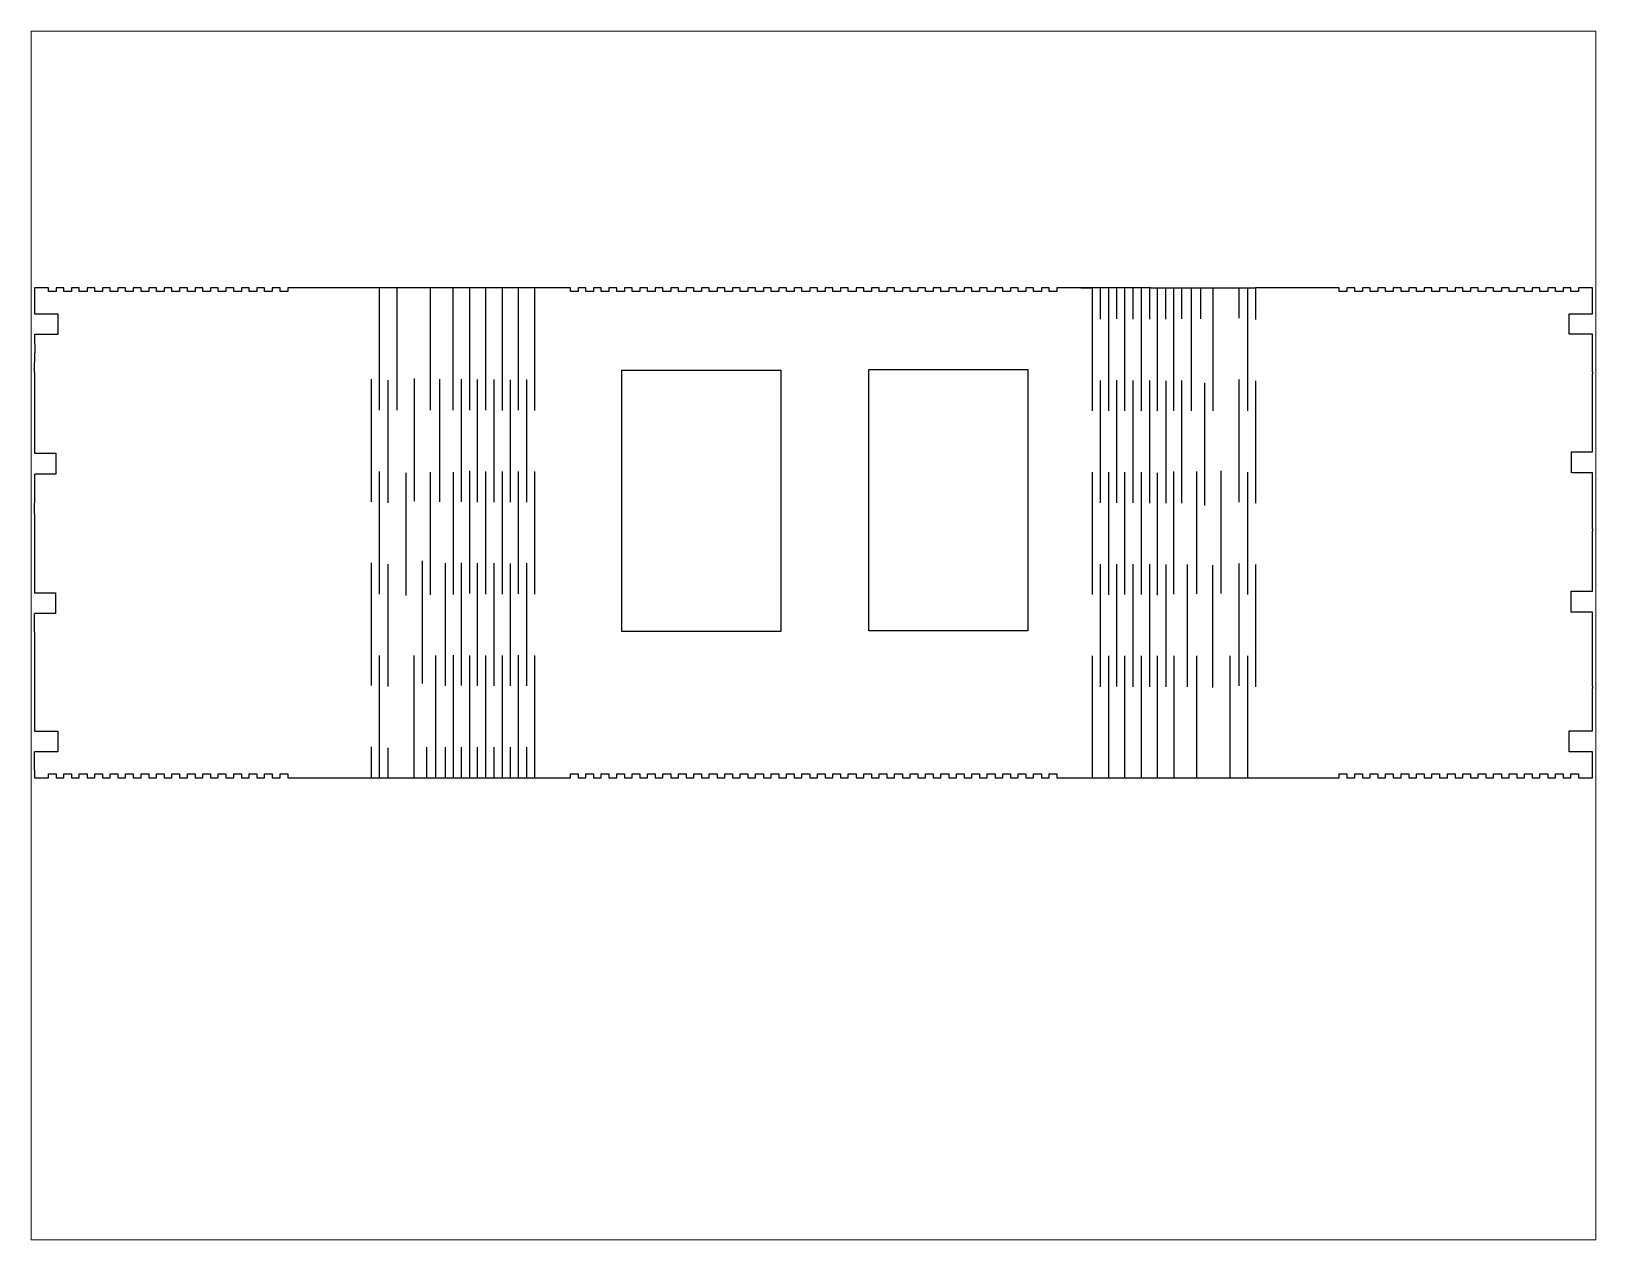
# Paper-space layout 'Layout1' of a CAD drawing. Header units: millimetres. Extents: x 1.1 to 9.9, y 0.85 to 7.65.
# The model-space entities are those that its viewports show. They can reach past a viewport. Long polylines and large blocks are cut down to what shows.
import ezdxf

# ---------------------------------------------------------------- set-up
doc = ezdxf.new("R2010")
doc.units = ezdxf.units.MM
doc.header["$MEASUREMENT"] = 0
doc.layers.get('0').update_dxf_attribs({"linetype": 'CONTINUOUS'})
doc.layers.add('SIDE_insideCutPath', color=7, linetype='CONTINUOUS')
doc.layers.add('SIDE_outsideCutPath', color=7, linetype='CONTINUOUS')

msp = doc.modelspace()

# ---------------------------------------------------------------- linework, layer by layer
at = {"linetype": 'Continuous'}
for p, q in [((0, 540.7), (0, 520.5)), ((335.7, 540.7), (261.8, 540.7)), ((813, 540.7), (822.5, 540.7)), ((867.2, 540.7), (948.9, 540.7)), ((1210.6, 520.5), (1210.7, 520.5)), ((0, 504.4), (0.2, 490)), ((1210.6, 504.5), (1210.7, 504.5)), ((0, 475.1), (0.2, 490)), ((0, 475.1), (0, 473.6)), ((1210.7, 475), (1210.7, 473.4)), ((0, 473.6), (0, 457.5)), ((1210.7, 473.4), (1210.7, 473.4)), ((0, 457.5), (0, 412.1)), ((0, 412.1), (0, 412)), ((1210.6, 413), (1210.7, 413)), ((0.2, 381.5), (0.2, 395.8)), ((1210.6, 396.9), (1210.7, 396.9)), ((0, 365), (0.2, 381.5)), ((0, 365), (0, 348.8)), ((1210.7, 353.1), (1210.7, 351.4)), ((0, 348.8), (0, 347.3)), ((0, 347.3), (0, 303.7)), ((1210.4, 304.7), (1210.7, 304.7)), ((0, 303.7), (0, 303.7)), ((0, 303.7), (0, 303.6)), ((0, 273.2), (0, 287.5)), ((1210.6, 288.5), (1210.7, 288.5)), ((0, 273.2), (0, 245.4)), ((0, 245.4), (0, 229.3)), ((1210.7, 230.8), (1210.7, 229.2)), ((0, 196.1), (0, 196)), ((1210.6, 196.1), (1210.7, 196.1)), ((0, 165.7), (0, 180)), ((1210.6, 180), (1210.7, 180)), ((269.7, 159.7), (335.7, 159.7)), ((867.2, 159.7), (947, 159.7))]:
    msp.add_line(p, q, dxfattribs=at)
for points in [[(0, 520.5), (18.1, 520.5), (18.1, 504.4), (0, 504.4)], [(1210.6, 504.5), (1192.5, 504.5), (1192.5, 520.5), (1210.6, 520.5)], [(0, 475.1), (0, 475.1)], [(0, 412), (16.6, 412), (16.6, 395.8), (0.2, 395.8)], [(1210.6, 396.9), (1194.4, 396.9), (1194.4, 413), (1210.6, 413)], [(1210.6, 288.5), (1194.1, 288.5), (1194.1, 304.7), (1210.4, 304.7)], [(0, 303.6), (16.2, 303.5), (16.2, 287.5), (0, 287.5)], [(0, 196), (18.1, 196), (18.1, 180), (0, 180)], [(1210.6, 180), (1192.5, 180), (1192.5, 196.1), (1210.6, 196.1)]]:
    msp.add_lwpolyline(points, dxfattribs=at)
for points in [[(456.3, 476.6), (579.9, 476.6), (579.9, 273.4), (456.3, 273.4)], [(648.4, 477.2), (772, 477.2), (772, 273.9), (648.4, 273.9)]]:
    msp.add_lwpolyline(points, close=True, dxfattribs=at)
at = {"layer": 'SIDE_insideCutPath'}
for p, q in [((268, 445.4), (268, 540.6)), ((281.8, 445.4), (281.8, 540.7)), ((307.8, 445.4), (307.8, 540.7)), ((325.4, 445.4), (325.4, 540.6)), ((338.3, 445.4), (338.3, 540.6)), ((350.7, 445.4), (350.7, 540.7)), ((363.8, 445.3), (363.8, 540.5)), ((376.2, 445.5), (376.2, 540.7)), ((388.9, 445.3), (388.9, 540.5)), ((821.8, 540.3), (821.8, 445.1)), ((828.2, 540.1), (828.2, 516.3)), ((834.5, 540.1), (834.5, 444.9)), ((840.7, 540.2), (840.7, 516.4)), ((847, 540.3), (847, 445.1)), ((853.6, 540.1), (853.6, 516.3)), ((860, 540.2), (860, 444.9)), ((866.5, 540), (866.5, 516.2)), ((872.4, 540.2), (872.4, 444.9)), ((878.9, 540.1), (878.9, 516.3)), ((885.2, 540.1), (885.2, 444.9)), ((891.4, 540.2), (891.4, 516.4)), ((898.8, 540.2), (898.8, 444.9)), ((906, 540.3), (906, 516.4)), ((915.6, 540.3), (915.6, 445)), ((935.8, 540.7), (935.8, 516.9)), ((942.7, 540.2), (942.7, 445)), ((948.7, 539.9), (948.7, 516)), ((262, 374.3), (262, 469.6)), ((274.9, 373.5), (274.9, 468.7)), ((295.4, 374.8), (295.4, 470.1)), ((315, 374.3), (315, 469.6)), ((331.7, 374.3), (331.7, 469.6)), ((344.2, 374.1), (344.2, 469.4)), ((357.1, 374.1), (357.1, 469.3)), ((370, 374), (370, 469.2)), ((382.5, 374.1), (382.5, 469.3)), ((828.2, 468.6), (828.2, 373.4)), ((840.7, 468.8), (840.7, 373.5)), ((853.6, 468.6), (853.6, 373.4)), ((866.5, 468.6), (866.5, 373.3)), ((879.1, 468.4), (879.1, 373.1)), ((891.4, 468.5), (891.4, 373.3)), ((909.3, 466.8), (909.3, 371.5)), ((935.8, 469.3), (935.8, 374)), ((948.7, 468.4), (948.7, 373.2)), ((268, 302.5), (268, 397.7)), ((288.7, 301.5), (288.7, 396.8)), ((307.8, 301.9), (307.8, 397.2)), ((325.6, 302.2), (325.6, 397.4)), ((338.3, 303), (338.3, 398.3)), ((350.7, 302.5), (350.7, 397.8)), ((363.8, 302.4), (363.8, 397.7)), ((376.2, 302.6), (376.2, 397.8)), ((388.9, 302.4), (388.9, 397.7)), ((821.8, 397.4), (821.8, 302.2)), ((834.5, 397.3), (834.5, 302)), ((847, 397.4), (847, 302.2)), ((860, 397.3), (860, 302.1)), ((872.4, 396.8), (872.4, 301.6)), ((885.1, 397.7), (885.1, 302.4)), ((902.9, 397.9), (902.9, 302.7)), ((922, 398.3), (922, 303.1)), ((942.7, 397.4), (942.7, 302.1)), ((301.4, 233.1), (301.4, 328.3)), ((262, 231.4), (262, 326.7)), ((274.9, 230.6), (274.9, 325.8)), ((319.3, 231.3), (319.3, 326.6)), ((331.7, 231.5), (331.7, 326.7)), ((344.2, 231.2), (344.2, 326.5)), ((357.1, 231.2), (357.1, 326.5)), ((370, 231.1), (370, 326.3)), ((382.5, 231.2), (382.5, 326.5)), ((828.2, 325.8), (828.2, 230.5)), ((840.7, 325.9), (840.7, 230.6)), ((853.6, 325.8), (853.6, 230.5)), ((866.5, 325.7), (866.5, 230.5)), ((879.1, 325.5), (879.1, 230.3)), ((895.7, 325.5), (895.7, 230.3)), ((915.3, 325), (915.3, 229.8)), ((935.8, 326.4), (935.8, 231.1)), ((948.7, 325.5), (948.7, 230.3)), ((268, 159.6), (268, 254.9)), ((295.1, 159.6), (295.1, 254.8)), ((311.9, 159.7), (311.9, 254.9)), ((325.6, 159.7), (325.6, 255)), ((338.3, 159.7), (338.3, 254.9)), ((350.7, 159.7), (350.7, 254.9)), ((363.8, 159.5), (363.8, 254.8)), ((376.2, 159.7), (376.2, 255)), ((388.9, 159.5), (388.9, 254.8)), ((821.8, 254.6), (821.8, 159.3)), ((834.5, 254.4), (834.5, 159.1)), ((847, 254.6), (847, 159.3)), ((860, 254.4), (860, 159.2)), ((872.5, 254.5), (872.5, 159.2)), ((885.4, 254.5), (885.4, 159.2)), ((902.9, 254.4), (902.9, 159.2)), ((928.9, 254.4), (928.9, 159.2)), ((942.7, 254.5), (942.7, 159.2)), ((262, 160), (262, 183.8)), ((274.9, 159.2), (274.9, 183)), ((304.8, 159.6), (304.8, 183.4)), ((319.3, 159.7), (319.3, 183.5)), ((331.8, 159.7), (331.8, 183.5)), ((344.2, 159.8), (344.2, 183.6)), ((357.1, 159.8), (357.1, 183.6)), ((370, 159.7), (370, 183.5)), ((382.5, 159.8), (382.5, 183.6))]:
    msp.add_line(p, q, dxfattribs=at)
at = {"layer": 'SIDE_outsideCutPath'}
for p, q in [((4.8, 540.7), (0, 540.7)), ((10.8, 540.7), (4.8, 540.7)), ((10.8, 537.7), (10.8, 540.7)), ((16.8, 537.7), (10.8, 537.7)), ((22.8, 540.7), (16.8, 540.7)), ((16.8, 540.7), (16.8, 537.7)), ((22.8, 537.7), (22.8, 540.7)), ((28.8, 537.7), (22.8, 537.7)), ((34.8, 540.7), (28.8, 540.7)), ((28.8, 540.7), (28.8, 537.7)), ((34.8, 537.7), (34.8, 540.7)), ((40.8, 537.7), (34.8, 537.7)), ((46.8, 540.7), (40.8, 540.7)), ((40.8, 540.7), (40.8, 537.7)), ((46.8, 537.7), (46.8, 540.7)), ((52.8, 537.7), (46.8, 537.7)), ((58.8, 540.7), (52.8, 540.7)), ((52.8, 540.7), (52.8, 537.7)), ((58.8, 537.7), (58.8, 540.7)), ((64.8, 537.7), (58.8, 537.7)), ((70.8, 540.7), (64.8, 540.7)), ((64.8, 540.7), (64.8, 537.7)), ((70.8, 537.7), (70.8, 540.7)), ((76.8, 537.7), (70.8, 537.7)), ((82.8, 540.7), (76.8, 540.7)), ((76.8, 540.7), (76.8, 537.7)), ((82.8, 537.7), (82.8, 540.7)), ((88.8, 537.7), (82.8, 537.7)), ((94.8, 540.7), (88.8, 540.7)), ((88.8, 540.7), (88.8, 537.7)), ((94.8, 537.7), (94.8, 540.7)), ((100.8, 537.7), (94.8, 537.7)), ((106.8, 540.7), (100.8, 540.7)), ((100.8, 540.7), (100.8, 537.7)), ((106.8, 537.7), (106.8, 540.7)), ((112.8, 537.7), (106.8, 537.7)), ((118.8, 540.7), (112.8, 540.7)), ((112.8, 540.7), (112.8, 537.7)), ((118.8, 537.7), (118.8, 540.7)), ((124.8, 537.7), (118.8, 537.7)), ((130.8, 540.7), (124.8, 540.7)), ((124.8, 540.7), (124.8, 537.7)), ((130.8, 537.7), (130.8, 540.7)), ((136.8, 537.7), (130.8, 537.7)), ((142.8, 540.7), (136.8, 540.7)), ((136.8, 540.7), (136.8, 537.7)), ((142.8, 537.7), (142.8, 540.7)), ((148.8, 537.7), (142.8, 537.7)), ((154.8, 540.7), (148.8, 540.7)), ((148.8, 540.7), (148.8, 537.7)), ((154.8, 537.7), (154.8, 540.7)), ((160.8, 537.7), (154.8, 537.7)), ((166.8, 540.7), (160.8, 540.7)), ((160.8, 540.7), (160.8, 537.7)), ((166.8, 537.7), (166.8, 540.7)), ((172.8, 537.7), (166.8, 537.7)), ((178.8, 540.7), (172.8, 540.7)), ((172.8, 540.7), (172.8, 537.7)), ((178.8, 537.7), (178.8, 540.7)), ((184.8, 537.7), (178.8, 537.7)), ((190.8, 540.7), (184.8, 540.7)), ((184.8, 540.7), (184.8, 537.7)), ((190.8, 537.7), (190.8, 540.7)), ((196.8, 537.7), (190.8, 537.7)), ((207.7, 540.7), (196.8, 540.7)), ((196.8, 540.7), (196.8, 537.7)), ((261.8, 540.7), (207.7, 540.7)), ((263.7, 540.7), (261.8, 540.7)), ((343.5, 540.7), (335.7, 540.7)), ((397.7, 540.7), (343.5, 540.7)), ((410.4, 540.7), (397.7, 540.7)), ((416.4, 540.7), (410.4, 540.7)), ((416.4, 537.7), (416.4, 540.7)), ((422.4, 537.7), (416.4, 537.7)), ((428.4, 540.7), (422.4, 540.7)), ((422.4, 540.7), (422.4, 537.7)), ((428.4, 537.7), (428.4, 540.7)), ((434.4, 537.7), (428.4, 537.7)), ((440.4, 540.7), (434.4, 540.7)), ((434.4, 540.7), (434.4, 537.7)), ((440.4, 537.7), (440.4, 540.7)), ((446.4, 537.7), (440.4, 537.7)), ((452.4, 540.7), (446.4, 540.7)), ((446.4, 540.7), (446.4, 537.7)), ((452.4, 537.7), (452.4, 540.7)), ((458.4, 537.7), (452.4, 537.7)), ((464.4, 540.7), (458.4, 540.7)), ((458.4, 540.7), (458.4, 537.7)), ((464.4, 537.7), (464.4, 540.7)), ((470.4, 537.7), (464.4, 537.7)), ((476.4, 540.7), (470.4, 540.7)), ((470.4, 540.7), (470.4, 537.7)), ((476.4, 537.7), (476.4, 540.7)), ((482.4, 537.7), (476.4, 537.7)), ((488.4, 540.7), (482.4, 540.7)), ((482.4, 540.7), (482.4, 537.7)), ((488.4, 537.7), (488.4, 540.7)), ((494.4, 537.7), (488.4, 537.7)), ((500.4, 540.7), (494.4, 540.7)), ((494.4, 540.7), (494.4, 537.7)), ((500.4, 537.7), (500.4, 540.7)), ((506.4, 537.7), (500.4, 537.7)), ((512.4, 540.7), (506.4, 540.7)), ((506.4, 540.7), (506.4, 537.7)), ((512.4, 537.7), (512.4, 540.7)), ((518.4, 537.7), (512.4, 537.7)), ((524.4, 540.7), (518.4, 540.7)), ((518.4, 540.7), (518.4, 537.7)), ((524.4, 537.7), (524.4, 540.7)), ((530.4, 537.7), (524.4, 537.7)), ((536.4, 540.7), (530.4, 540.7)), ((530.4, 540.7), (530.4, 537.7)), ((536.4, 537.7), (536.4, 540.7)), ((542.4, 537.7), (536.4, 537.7)), ((548.4, 540.7), (542.4, 540.7)), ((542.4, 540.7), (542.4, 537.7)), ((548.4, 537.7), (548.4, 540.7)), ((554.4, 537.7), (548.4, 537.7)), ((560.4, 540.7), (554.4, 540.7)), ((554.4, 540.7), (554.4, 537.7)), ((560.4, 537.7), (560.4, 540.7)), ((566.4, 537.7), (560.4, 537.7)), ((572.4, 540.7), (566.4, 540.7)), ((566.4, 540.7), (566.4, 537.7)), ((572.4, 537.7), (572.4, 540.7)), ((578.4, 537.7), (572.4, 537.7)), ((584.4, 540.7), (578.4, 540.7)), ((578.4, 540.7), (578.4, 537.7)), ((584.4, 537.7), (584.4, 540.7)), ((590.4, 537.7), (584.4, 537.7)), ((596.4, 540.7), (590.4, 540.7)), ((590.4, 540.7), (590.4, 537.7)), ((596.4, 537.7), (596.4, 540.7)), ((602.4, 537.7), (596.4, 537.7)), ((608.4, 540.7), (602.4, 540.7)), ((602.4, 540.7), (602.4, 537.7)), ((608.4, 537.7), (608.4, 540.7)), ((614.4, 537.7), (608.4, 537.7)), ((620.4, 540.7), (614.4, 540.7)), ((614.4, 540.7), (614.4, 537.7)), ((620.4, 537.7), (620.4, 540.7)), ((626.4, 537.7), (620.4, 537.7)), ((632.4, 540.7), (626.4, 540.7)), ((626.4, 540.7), (626.4, 537.7)), ((632.4, 537.7), (632.4, 540.7)), ((638.4, 537.7), (632.4, 537.7)), ((644.4, 540.7), (638.4, 540.7)), ((638.4, 540.7), (638.4, 537.7)), ((644.4, 537.7), (644.4, 540.7)), ((650.4, 537.7), (644.4, 537.7)), ((656.4, 540.7), (650.4, 540.7)), ((650.4, 540.7), (650.4, 537.7)), ((656.4, 537.7), (656.4, 540.7)), ((662.4, 537.7), (656.4, 537.7)), ((668.4, 540.7), (662.4, 540.7)), ((662.4, 540.7), (662.4, 537.7)), ((668.4, 537.7), (668.4, 540.7)), ((674.4, 537.7), (668.4, 537.7)), ((680.4, 540.7), (674.4, 540.7)), ((674.4, 540.7), (674.4, 537.7)), ((680.4, 537.7), (680.4, 540.7)), ((686.4, 537.7), (680.4, 537.7)), ((692.4, 540.7), (686.4, 540.7)), ((686.4, 540.7), (686.4, 537.7)), ((692.4, 537.7), (692.4, 540.7)), ((698.4, 537.7), (692.4, 537.7)), ((704.4, 540.7), (698.4, 540.7)), ((698.4, 540.7), (698.4, 537.7)), ((704.4, 537.7), (704.4, 540.7)), ((710.4, 537.7), (704.4, 537.7)), ((716.4, 540.7), (710.4, 540.7)), ((710.4, 540.7), (710.4, 537.7)), ((716.4, 537.7), (716.4, 540.7)), ((722.4, 537.7), (716.4, 537.7)), ((728.4, 540.7), (722.4, 540.7)), ((722.4, 540.7), (722.4, 537.7)), ((728.4, 537.7), (728.4, 540.7)), ((734.4, 537.7), (728.4, 537.7)), ((740.4, 540.7), (734.4, 540.7)), ((734.4, 540.7), (734.4, 537.7)), ((740.4, 537.7), (740.4, 540.7)), ((746.4, 537.7), (740.4, 537.7)), ((752.4, 540.7), (746.4, 540.7)), ((746.4, 540.7), (746.4, 537.7)), ((752.4, 537.7), (752.4, 540.7)), ((758.4, 537.7), (752.4, 537.7)), ((764.4, 540.7), (758.4, 540.7)), ((758.4, 540.7), (758.4, 537.7)), ((764.4, 537.7), (764.4, 540.7)), ((770.4, 537.7), (764.4, 537.7)), ((776.4, 540.7), (770.4, 540.7)), ((770.4, 540.7), (770.4, 537.7)), ((776.4, 537.7), (776.4, 540.7)), ((782.4, 537.7), (776.4, 537.7)), ((788.4, 540.7), (782.4, 540.7)), ((782.4, 540.7), (782.4, 537.7)), ((788.4, 537.7), (788.4, 540.7)), ((794.4, 537.7), (788.4, 537.7)), ((813, 540.7), (794.4, 540.7)), ((794.4, 540.7), (794.4, 537.7)), ((867.2, 540.7), (813, 540.7)), ((1003, 540.7), (948.9, 540.7)), ((1007.9, 540.7), (1003, 540.7)), ((1013.9, 540.7), (1007.9, 540.7)), ((1013.9, 537.7), (1013.9, 540.7)), ((1019.9, 537.7), (1013.9, 537.7)), ((1025.9, 540.7), (1019.9, 540.7)), ((1019.9, 540.7), (1019.9, 537.7)), ((1025.9, 537.7), (1025.9, 540.7)), ((1031.9, 537.7), (1025.9, 537.7)), ((1037.9, 540.7), (1031.9, 540.7)), ((1031.9, 540.7), (1031.9, 537.7)), ((1037.9, 537.7), (1037.9, 540.7)), ((1043.9, 537.7), (1037.9, 537.7)), ((1049.9, 540.7), (1043.9, 540.7)), ((1043.9, 540.7), (1043.9, 537.7)), ((1049.9, 537.7), (1049.9, 540.7)), ((1055.9, 537.7), (1049.9, 537.7)), ((1061.9, 540.7), (1055.9, 540.7)), ((1055.9, 540.7), (1055.9, 537.7)), ((1061.9, 537.7), (1061.9, 540.7)), ((1067.9, 537.7), (1061.9, 537.7)), ((1073.9, 540.7), (1067.9, 540.7)), ((1067.9, 540.7), (1067.9, 537.7)), ((1073.9, 537.7), (1073.9, 540.7)), ((1079.9, 537.7), (1073.9, 537.7)), ((1085.9, 540.7), (1079.9, 540.7)), ((1079.9, 540.7), (1079.9, 537.7)), ((1085.9, 537.7), (1085.9, 540.7)), ((1091.9, 537.7), (1085.9, 537.7)), ((1097.9, 540.7), (1091.9, 540.7)), ((1091.9, 540.7), (1091.9, 537.7)), ((1097.9, 537.7), (1097.9, 540.7)), ((1103.9, 537.7), (1097.9, 537.7)), ((1109.9, 540.7), (1103.9, 540.7)), ((1103.9, 540.7), (1103.9, 537.7)), ((1109.9, 537.7), (1109.9, 540.7)), ((1115.9, 537.7), (1109.9, 537.7)), ((1121.9, 540.7), (1115.9, 540.7)), ((1115.9, 540.7), (1115.9, 537.7)), ((1121.9, 537.7), (1121.9, 540.7)), ((1127.9, 537.7), (1121.9, 537.7)), ((1133.9, 540.7), (1127.9, 540.7)), ((1127.9, 540.7), (1127.9, 537.7)), ((1133.9, 537.7), (1133.9, 540.7)), ((1139.9, 537.7), (1133.9, 537.7)), ((1145.9, 540.7), (1139.9, 540.7)), ((1139.9, 540.7), (1139.9, 537.7)), ((1145.9, 537.7), (1145.9, 540.7)), ((1151.9, 537.7), (1145.9, 537.7)), ((1157.9, 540.7), (1151.9, 540.7)), ((1151.9, 540.7), (1151.9, 537.7)), ((1157.9, 537.7), (1157.9, 540.7)), ((1163.9, 537.7), (1157.9, 537.7)), ((1169.9, 540.7), (1163.9, 540.7)), ((1163.9, 540.7), (1163.9, 537.7)), ((1169.9, 537.7), (1169.9, 540.7)), ((1175.9, 537.7), (1169.9, 537.7)), ((1181.9, 540.7), (1175.9, 540.7)), ((1175.9, 540.7), (1175.9, 537.7)), ((1181.9, 537.7), (1181.9, 540.7)), ((1187.9, 537.7), (1181.9, 537.7)), ((1193.9, 540.7), (1187.9, 540.7)), ((1187.9, 540.7), (1187.9, 537.7)), ((1193.9, 537.7), (1193.9, 540.7)), ((1199.9, 537.7), (1193.9, 537.7)), ((1210.7, 540.7), (1199.9, 540.7)), ((1199.9, 540.7), (1199.9, 537.7)), ((1210.7, 520.5), (1210.7, 540.7)), ((1210.7, 475), (1210.7, 504.5)), ((0, 475.1), (0, 475.1)), ((1210.7, 413), (1210.7, 473.4)), ((1210.7, 353.1), (1210.7, 396.9)), ((1210.7, 304.7), (1210.7, 351.4)), ((1210.7, 230.8), (1210.7, 288.5)), ((0, 229.3), (0, 196.1)), ((1210.7, 196.1), (1210.7, 229.2)), ((1210.7, 159.7), (1210.7, 180)), ((0, 165.7), (0, 159.7)), ((0, 159.7), (10.8, 159.7)), ((10.8, 159.7), (10.8, 162.7)), ((10.8, 162.7), (16.8, 162.7)), ((16.8, 162.7), (16.8, 159.7)), ((16.8, 159.7), (22.8, 159.7)), ((22.8, 159.7), (22.8, 162.7)), ((22.8, 162.7), (28.8, 162.7)), ((28.8, 162.7), (28.8, 159.7)), ((28.8, 159.7), (34.8, 159.7)), ((34.8, 159.7), (34.8, 162.7)), ((34.8, 162.7), (40.8, 162.7)), ((40.8, 162.7), (40.8, 159.7)), ((40.8, 159.7), (46.8, 159.7)), ((46.8, 159.7), (46.8, 162.7)), ((46.8, 162.7), (52.8, 162.7)), ((52.8, 162.7), (52.8, 159.7)), ((52.8, 159.7), (58.8, 159.7)), ((58.8, 159.7), (58.8, 162.7)), ((58.8, 162.7), (64.8, 162.7)), ((64.8, 162.7), (64.8, 159.7)), ((64.8, 159.7), (70.8, 159.7)), ((70.8, 159.7), (70.8, 162.7)), ((70.8, 162.7), (76.8, 162.7)), ((76.8, 162.7), (76.8, 159.7)), ((76.8, 159.7), (82.8, 159.7)), ((82.8, 159.7), (82.8, 162.7)), ((82.8, 162.7), (88.8, 162.7)), ((88.8, 162.7), (88.8, 159.7)), ((88.8, 159.7), (94.8, 159.7)), ((94.8, 159.7), (94.8, 162.7)), ((94.8, 162.7), (100.8, 162.7)), ((100.8, 162.7), (100.8, 159.7)), ((100.8, 159.7), (106.8, 159.7)), ((106.8, 159.7), (106.8, 162.7)), ((106.8, 162.7), (112.8, 162.7)), ((112.8, 162.7), (112.8, 159.7)), ((112.8, 159.7), (118.8, 159.7)), ((118.8, 159.7), (118.8, 162.7)), ((118.8, 162.7), (124.8, 162.7)), ((124.8, 162.7), (124.8, 159.7)), ((124.8, 159.7), (130.8, 159.7)), ((130.8, 159.7), (130.8, 162.7)), ((130.8, 162.7), (136.8, 162.7)), ((136.8, 162.7), (136.8, 159.7)), ((136.8, 159.7), (142.8, 159.7)), ((142.8, 159.7), (142.8, 162.7)), ((142.8, 162.7), (148.8, 162.7)), ((148.8, 162.7), (148.8, 159.7)), ((148.8, 159.7), (154.8, 159.7)), ((154.8, 159.7), (154.8, 162.7)), ((154.8, 162.7), (160.8, 162.7)), ((160.8, 162.7), (160.8, 159.7)), ((160.8, 159.7), (166.8, 159.7)), ((166.8, 159.7), (166.8, 162.7)), ((166.8, 162.7), (172.8, 162.7)), ((172.8, 162.7), (172.8, 159.7)), ((172.8, 159.7), (178.8, 159.7)), ((178.8, 159.7), (178.8, 162.7)), ((178.8, 162.7), (184.8, 162.7)), ((184.8, 162.7), (184.8, 159.7)), ((184.8, 159.7), (190.8, 159.7)), ((190.8, 159.7), (190.8, 162.7)), ((190.8, 162.7), (196.8, 162.7)), ((196.8, 162.7), (196.8, 159.7)), ((196.8, 159.7), (202.8, 159.7)), ((202.8, 159.7), (207.7, 159.7)), ((207.7, 159.7), (261.8, 159.7)), ((261.8, 159.7), (269.7, 159.7)), ((335.7, 159.7), (341.7, 159.7)), ((341.7, 159.7), (343.5, 159.7)), ((343.5, 159.7), (397.7, 159.7)), ((397.7, 159.7), (416.4, 159.7)), ((416.4, 159.7), (416.4, 162.7)), ((416.4, 162.7), (422.4, 162.7)), ((422.4, 162.7), (422.4, 159.7)), ((422.4, 159.7), (428.4, 159.7)), ((428.4, 159.7), (428.4, 162.7)), ((428.4, 162.7), (434.4, 162.7)), ((434.4, 162.7), (434.4, 159.7)), ((434.4, 159.7), (440.4, 159.7)), ((440.4, 159.7), (440.4, 162.7)), ((440.4, 162.7), (446.4, 162.7)), ((446.4, 162.7), (446.4, 159.7)), ((446.4, 159.7), (452.4, 159.7)), ((452.4, 159.7), (452.4, 162.7)), ((452.4, 162.7), (458.4, 162.7)), ((458.4, 162.7), (458.4, 159.7)), ((458.4, 159.7), (464.4, 159.7)), ((464.4, 159.7), (464.4, 162.7)), ((464.4, 162.7), (470.4, 162.7)), ((470.4, 162.7), (470.4, 159.7)), ((470.4, 159.7), (476.4, 159.7)), ((476.4, 159.7), (476.4, 162.7)), ((476.4, 162.7), (482.4, 162.7)), ((482.4, 162.7), (482.4, 159.7)), ((482.4, 159.7), (488.4, 159.7)), ((488.4, 159.7), (488.4, 162.7)), ((488.4, 162.7), (494.4, 162.7)), ((494.4, 162.7), (494.4, 159.7)), ((494.4, 159.7), (500.4, 159.7)), ((500.4, 159.7), (500.4, 162.7)), ((500.4, 162.7), (506.4, 162.7)), ((506.4, 162.7), (506.4, 159.7)), ((506.4, 159.7), (512.4, 159.7)), ((512.4, 159.7), (512.4, 162.7)), ((512.4, 162.7), (518.4, 162.7)), ((518.4, 162.7), (518.4, 159.7)), ((518.4, 159.7), (524.4, 159.7)), ((524.4, 159.7), (524.4, 162.7)), ((524.4, 162.7), (530.4, 162.7)), ((530.4, 162.7), (530.4, 159.7)), ((530.4, 159.7), (536.4, 159.7)), ((536.4, 159.7), (536.4, 162.7)), ((536.4, 162.7), (542.4, 162.7)), ((542.4, 162.7), (542.4, 159.7)), ((542.4, 159.7), (548.4, 159.7)), ((548.4, 159.7), (548.4, 162.7)), ((548.4, 162.7), (554.4, 162.7)), ((554.4, 162.7), (554.4, 159.7)), ((554.4, 159.7), (560.4, 159.7)), ((560.4, 159.7), (560.4, 162.7)), ((560.4, 162.7), (566.4, 162.7)), ((566.4, 162.7), (566.4, 159.7)), ((566.4, 159.7), (572.4, 159.7)), ((572.4, 159.7), (572.4, 162.7)), ((572.4, 162.7), (578.4, 162.7)), ((578.4, 162.7), (578.4, 159.7)), ((578.4, 159.7), (584.4, 159.7)), ((584.4, 159.7), (584.4, 162.7)), ((584.4, 162.7), (590.4, 162.7)), ((590.4, 162.7), (590.4, 159.7)), ((590.4, 159.7), (596.4, 159.7)), ((596.4, 159.7), (596.4, 162.7)), ((596.4, 162.7), (602.4, 162.7)), ((602.4, 162.7), (602.4, 159.7)), ((602.4, 159.7), (608.4, 159.7)), ((608.4, 159.7), (608.4, 162.7)), ((608.4, 162.7), (614.4, 162.7)), ((614.4, 162.7), (614.4, 159.7)), ((614.4, 159.7), (620.4, 159.7)), ((620.4, 159.7), (620.4, 162.7)), ((620.4, 162.7), (626.4, 162.7)), ((626.4, 162.7), (626.4, 159.7)), ((626.4, 159.7), (632.4, 159.7)), ((632.4, 159.7), (632.4, 162.7)), ((632.4, 162.7), (638.4, 162.7)), ((638.4, 162.7), (638.4, 159.7)), ((638.4, 159.7), (644.4, 159.7)), ((644.4, 159.7), (644.4, 162.7)), ((644.4, 162.7), (650.4, 162.7)), ((650.4, 162.7), (650.4, 159.7)), ((650.4, 159.7), (656.4, 159.7)), ((656.4, 159.7), (656.4, 162.7)), ((656.4, 162.7), (662.4, 162.7)), ((662.4, 162.7), (662.4, 159.7)), ((662.4, 159.7), (668.4, 159.7)), ((668.4, 159.7), (668.4, 162.7)), ((668.4, 162.7), (674.4, 162.7)), ((674.4, 162.7), (674.4, 159.7)), ((674.4, 159.7), (680.4, 159.7)), ((680.4, 159.7), (680.4, 162.7)), ((680.4, 162.7), (686.4, 162.7)), ((686.4, 162.7), (686.4, 159.7)), ((686.4, 159.7), (692.4, 159.7)), ((692.4, 159.7), (692.4, 162.7)), ((692.4, 162.7), (698.4, 162.7)), ((698.4, 162.7), (698.4, 159.7)), ((698.4, 159.7), (704.4, 159.7)), ((704.4, 159.7), (704.4, 162.7)), ((704.4, 162.7), (710.4, 162.7)), ((710.4, 162.7), (710.4, 159.7)), ((710.4, 159.7), (716.4, 159.7)), ((716.4, 159.7), (716.4, 162.7)), ((716.4, 162.7), (722.4, 162.7)), ((722.4, 162.7), (722.4, 159.7)), ((722.4, 159.7), (728.4, 159.7)), ((728.4, 159.7), (728.4, 162.7)), ((728.4, 162.7), (734.4, 162.7)), ((734.4, 162.7), (734.4, 159.7)), ((734.4, 159.7), (740.4, 159.7)), ((740.4, 159.7), (740.4, 162.7)), ((740.4, 162.7), (746.4, 162.7)), ((746.4, 162.7), (746.4, 159.7)), ((746.4, 159.7), (752.4, 159.7)), ((752.4, 159.7), (752.4, 162.7)), ((752.4, 162.7), (758.4, 162.7)), ((758.4, 162.7), (758.4, 159.7)), ((758.4, 159.7), (764.4, 159.7)), ((764.4, 159.7), (764.4, 162.7)), ((764.4, 162.7), (770.4, 162.7)), ((770.4, 162.7), (770.4, 159.7)), ((770.4, 159.7), (776.4, 159.7)), ((776.4, 159.7), (776.4, 162.7)), ((776.4, 162.7), (782.4, 162.7)), ((782.4, 162.7), (782.4, 159.7)), ((782.4, 159.7), (788.4, 159.7)), ((788.4, 159.7), (788.4, 162.7)), ((788.4, 162.7), (794.4, 162.7)), ((794.4, 162.7), (794.4, 159.7)), ((794.4, 159.7), (800.4, 159.7)), ((800.4, 159.7), (813, 159.7)), ((813, 159.7), (867.2, 159.7)), ((947, 159.7), (948.9, 159.7)), ((948.9, 159.7), (1003, 159.7)), ((1003, 159.7), (1013.9, 159.7)), ((1013.9, 159.7), (1013.9, 162.7)), ((1013.9, 162.7), (1019.9, 162.7)), ((1019.9, 162.7), (1019.9, 159.7)), ((1019.9, 159.7), (1025.9, 159.7)), ((1025.9, 159.7), (1025.9, 162.7)), ((1025.9, 162.7), (1031.9, 162.7)), ((1031.9, 162.7), (1031.9, 159.7)), ((1031.9, 159.7), (1037.9, 159.7)), ((1037.9, 159.7), (1037.9, 162.7)), ((1037.9, 162.7), (1043.9, 162.7)), ((1043.9, 162.7), (1043.9, 159.7)), ((1043.9, 159.7), (1049.9, 159.7)), ((1049.9, 159.7), (1049.9, 162.7)), ((1049.9, 162.7), (1055.9, 162.7)), ((1055.9, 162.7), (1055.9, 159.7)), ((1055.9, 159.7), (1061.9, 159.7)), ((1061.9, 159.7), (1061.9, 162.7)), ((1061.9, 162.7), (1067.9, 162.7)), ((1067.9, 162.7), (1067.9, 159.7)), ((1067.9, 159.7), (1073.9, 159.7)), ((1073.9, 159.7), (1073.9, 162.7)), ((1073.9, 162.7), (1079.9, 162.7)), ((1079.9, 162.7), (1079.9, 159.7)), ((1079.9, 159.7), (1085.9, 159.7)), ((1085.9, 159.7), (1085.9, 162.7)), ((1085.9, 162.7), (1091.9, 162.7)), ((1091.9, 162.7), (1091.9, 159.7)), ((1091.9, 159.7), (1097.9, 159.7)), ((1097.9, 159.7), (1097.9, 162.7)), ((1097.9, 162.7), (1103.9, 162.7)), ((1103.9, 162.7), (1103.9, 159.7)), ((1103.9, 159.7), (1109.9, 159.7)), ((1109.9, 159.7), (1109.9, 162.7)), ((1109.9, 162.7), (1115.9, 162.7)), ((1115.9, 162.7), (1115.9, 159.7)), ((1115.9, 159.7), (1121.9, 159.7)), ((1121.9, 159.7), (1121.9, 162.7)), ((1121.9, 162.7), (1127.9, 162.7)), ((1127.9, 162.7), (1127.9, 159.7)), ((1127.9, 159.7), (1133.9, 159.7)), ((1133.9, 159.7), (1133.9, 162.7)), ((1133.9, 162.7), (1139.9, 162.7)), ((1139.9, 162.7), (1139.9, 159.7)), ((1139.9, 159.7), (1145.9, 159.7)), ((1145.9, 159.7), (1145.9, 162.7)), ((1145.9, 162.7), (1151.9, 162.7)), ((1151.9, 162.7), (1151.9, 159.7)), ((1151.9, 159.7), (1157.9, 159.7)), ((1157.9, 159.7), (1157.9, 162.7)), ((1157.9, 162.7), (1163.9, 162.7)), ((1163.9, 162.7), (1163.9, 159.7)), ((1163.9, 159.7), (1169.9, 159.7)), ((1169.9, 159.7), (1169.9, 162.7)), ((1169.9, 162.7), (1175.9, 162.7)), ((1175.9, 162.7), (1175.9, 159.7)), ((1175.9, 159.7), (1181.9, 159.7)), ((1181.9, 159.7), (1181.9, 162.7)), ((1181.9, 162.7), (1187.9, 162.7)), ((1187.9, 162.7), (1187.9, 159.7)), ((1187.9, 159.7), (1193.9, 159.7)), ((1193.9, 159.7), (1193.9, 162.7)), ((1193.9, 162.7), (1199.9, 162.7)), ((1199.9, 162.7), (1199.9, 159.7)), ((1199.9, 159.7), (1205.9, 159.7)), ((1205.9, 159.7), (1210.7, 159.7))]:
    msp.add_line(p, q, dxfattribs=at)

psp = doc.layouts.get("Layout1")

# ---------------------------------------------------------------- viewports
at = {"layer": '0', "linetype": 'Continuous', "view_target_point": (605.3522, 270.328)}
psp.add_viewport(center=(5.5, 4.25), size=(8.8, 6.8), view_center_point=(0, 0), view_height=939.40213, dxfattribs=at)

doc.saveas('drawing.dxf')
